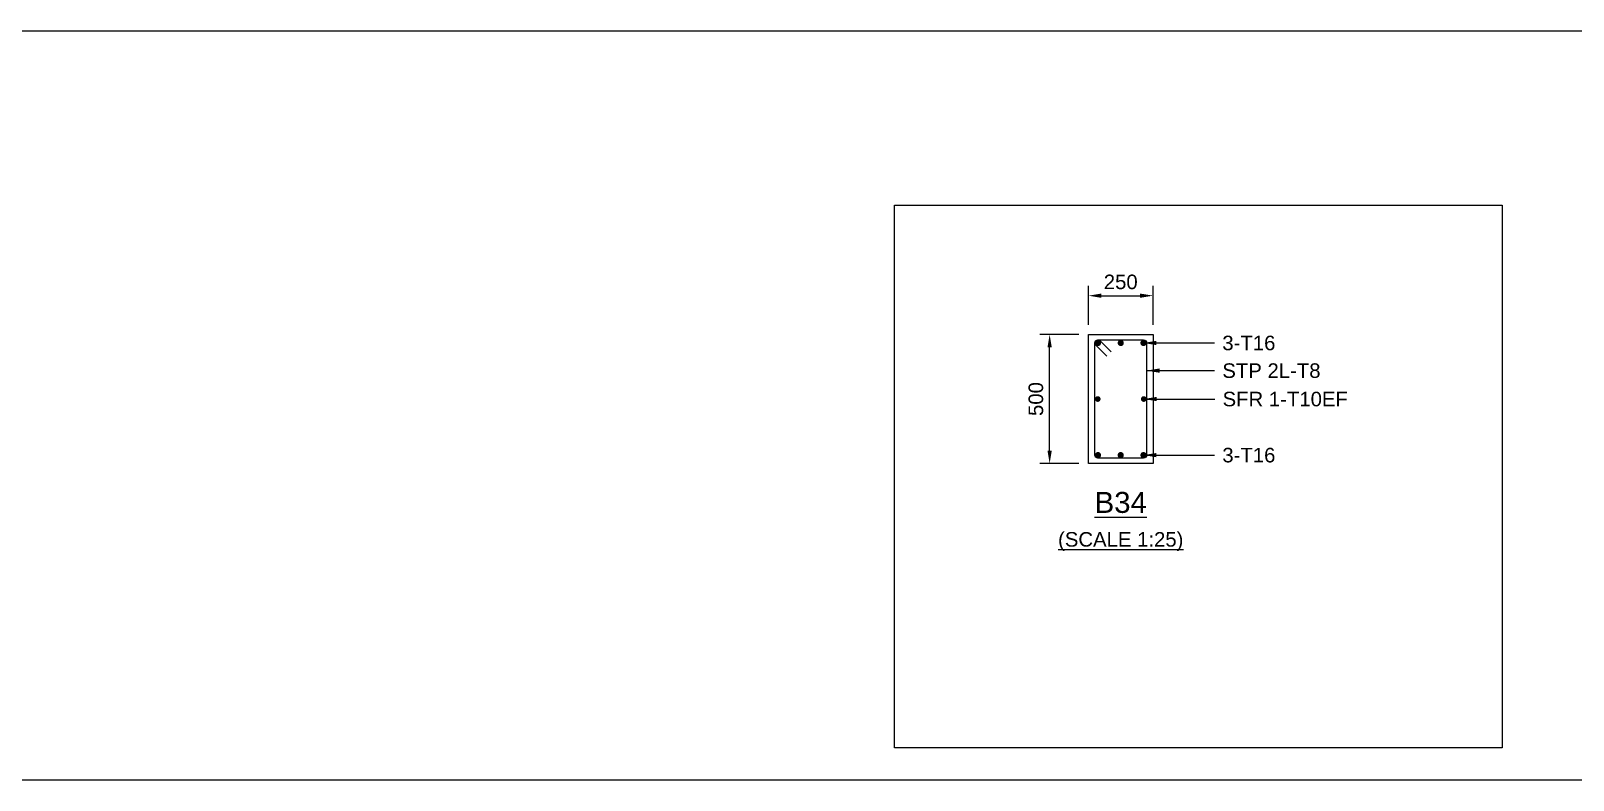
# Model space of a CAD drawing. Header units: inches. Extents: x -2000 to 143800, y -765100 to 3300.
# Drawn here: x 37837 to 61700, y -462200 to -450600 of the extents above; entities that cross this region are included whole.
import ezdxf
from ezdxf.enums import TextEntityAlignment as Align

# ---------------------------------------------------------------- set-up
doc = ezdxf.new("R2010")
doc.units = ezdxf.units.IN
doc.header["$LTSCALE"] = 1000
doc.header["$MEASUREMENT"] = 0
for name, color, linetype in [('Concrete Line', 2, 'Continuous'), ('Dimension', 31, 'Continuous'), ('Labels', 4, 'Continuous'), ('Link', 225, 'Continuous'), ('Reinforcement', 4, 'Continuous'), ('Schedule Border', 60, 'Continuous'), ('Text', 31, 'Continuous')]:
    doc.layers.add(name, color=color, linetype=linetype)
doc.styles.add('SC-SansSerif', font='SansSerif')
doc.dimstyles.new('SCBBSDimStyl', dxfattribs={"dimtxt": 225, "dimasz": 200, "dimexe": 150, "dimexo": 150, "dimgap": 100, "dimtad": 1, "dimtoh": 1, "dimdec": 0, "dimzin": 0, "dimdsep": 46, "dimtxsty": 'SC-SansSerif', "dimcen": 0.09, "dimclrd": 8, "dimclre": 8, "dimclrt": 31, "dimadec": 0, "dimazin": 0, "dimtfac": 1, "dimtdec": 0, "dimtix": 1, "dimtofl": 0, "dimtmove": 0, "dimatfit": 3, "dimfxl": 1, "dimtolj": 1, "dimtzin": 0, "dimarcsym": 0})

# ---------------------------------------------------------------- blocks, each defined once
blk = doc.blocks.new('*D328')
at = {"color": 8, "linetype": 'ByBlock', "lineweight": -2}
for p, q in [((54200, -455150), (54200, -454550)), ((55200, -455150), (55200, -454550)), ((54400, -454700), (55000, -454700))]:
    blk.add_line(p, q, dxfattribs=at)
at = {"color": 8}
for points in [[(54200, -454700), (54400, -454667), (54400, -454733)], [(55200, -454700), (55000, -454733), (55000, -454667)]]:
    blk.add_solid(points, dxfattribs=at)
at = {"layer": 'DEFPOINTS', "color": 31}
for p in [(54200, -454700), (54200, -455300), (55200, -455300)]:
    blk.add_point(p, dxfattribs=at)
at = {"color": 31, "insert": (54700, -454488), "char_height": 225, "attachment_point": 5, "style": 'SC-SansSerif'}
blk.add_mtext('\\A1;250', dxfattribs=at)
blk = doc.blocks.new('*D329')
at = {"color": 8, "linetype": 'ByBlock', "lineweight": -2}
for p, q in [((54050, -455300), (53450, -455300)), ((53600, -457100), (53600, -455500)), ((54050, -457300), (53450, -457300))]:
    blk.add_line(p, q, dxfattribs=at)
at = {"color": 8}
for points in [[(53600, -455300), (53633, -455500), (53567, -455500)], [(53600, -457300), (53567, -457100), (53633, -457100)]]:
    blk.add_solid(points, dxfattribs=at)
at = {"layer": 'DEFPOINTS', "color": 31}
for p in [(54200, -455300), (53600, -457300), (54200, -457300)]:
    blk.add_point(p, dxfattribs=at)
at = {"color": 31, "insert": (53388, -456300), "char_height": 225, "attachment_point": 5, "rotation": 90, "style": 'SC-SansSerif'}
blk.add_mtext('\\A1;500', dxfattribs=at)

msp = doc.modelspace()

# ---------------------------------------------------------------- linework, layer by layer
at = {"layer": 'Concrete Line'}
msp.add_lwpolyline([(54200, -455300), (55200, -455300), (55200, -457300), (54200, -457300)], close=True, dxfattribs=at)
at = {"layer": 'Link'}
msp.add_lwpolyline([(54483.8, -455635.6), (54314.1, -455465.9, -0.6681786), (54348, -455384), (55052, -455384, -0.4142136), (55100, -455432), (55100, -457168, -0.4142136), (55052, -457216), (54348, -457216, -0.4142136), (54300, -457168), (54300, -455432, -0.6681786), (54381.9, -455398.1), (54551.6, -455567.8)], format="xyb", dxfattribs=at)
at = {"layer": 'Reinforcement'}
for points, const_width in [([(54324, -455432, 1), (54372, -455432, 1)], 48), ([(54676, -455432, 1), (54724, -455432, 1)], 48), ([(55028, -455432, 1), (55076, -455432, 1)], 48), ([(54322, -456300, 1), (54366, -456300, 1)], 44), ([(55034, -456300, 1), (55078, -456300, 1)], 44), ([(54324, -457168, 1), (54372, -457168, 1)], 48), ([(54676, -457168, 1), (54724, -457168, 1)], 48), ([(55028, -457168, 1), (55076, -457168, 1)], 48)]:
    msp.add_lwpolyline(points, format="xyb", close=True, dxfattribs=dict(at, const_width=const_width))
at = {"layer": 'Schedule Border'}
for points in [[(-2000, -450600), (143800, -450600), (143800, -462200), (-2000, -462200)], [(51200, -453300), (60600, -453300), (60600, -461700), (51200, -461700)]]:
    msp.add_lwpolyline(points, close=True, dxfattribs=at)

# ---------------------------------------------------------------- texts
at = {"layer": 'Labels', "style": 'SC-SansSerif'}
msp.add_text('%%uB34', height=325, dxfattribs=at).set_placement((54700, -457900), align=Align.MIDDLE)
at = {"layer": 'Text', "style": 'SC-SansSerif'}
for s, p in [('3-T16', (56272, -455432)), ('STP 2L-T8', (56272, -455860)), ('SFR 1-T10EF', (56276, -456300)), ('3-T16', (56272, -457168))]:
    msp.add_text(s, height=225, dxfattribs=at).set_placement(p, align=Align.MIDDLE_LEFT)
msp.add_text('%%u(SCALE 1:25)', height=225, dxfattribs=at).set_placement((54700, -458500), align=Align.MIDDLE)

# ---------------------------------------------------------------- dimensions: what is measured, and where the dimension line sits
at = {"layer": 'Dimension'}
for base, p1, p2, angle, text, picture, middle in [((55200, -454700), (54200, -455300), (55200, -455300), 0, '250', '*D328', (54700, -454700)), ((53600, -455300), (54200, -457300), (54200, -455300), 90, '500', '*D329', (53600, -456300))]:
    dim = msp.add_linear_dim(base=base, p1=p1, p2=p2, angle=angle, text=text, dimstyle='SCBBSDimStyl', override={"dimjust": 0}, dxfattribs=at)
    dim.commit()
    dim.dimension.update_dxf_attribs({"geometry": picture, "text_midpoint": middle, "dimtype": 129})

# ---------------------------------------------------------------- leaders
at = {"layer": 'Dimension', "color": 8}
for points in [[(55052, -455432), (55552, -455432), (56152, -455432)], [(55100, -455860), (56152, -455860)], [(55056, -456300), (56156, -456300)], [(55052, -457168), (55552, -457168), (56152, -457168)]]:
    msp.add_leader(points, dimstyle='SCBBSDimStyl', dxfattribs=at)

doc.saveas('drawing.dxf')
